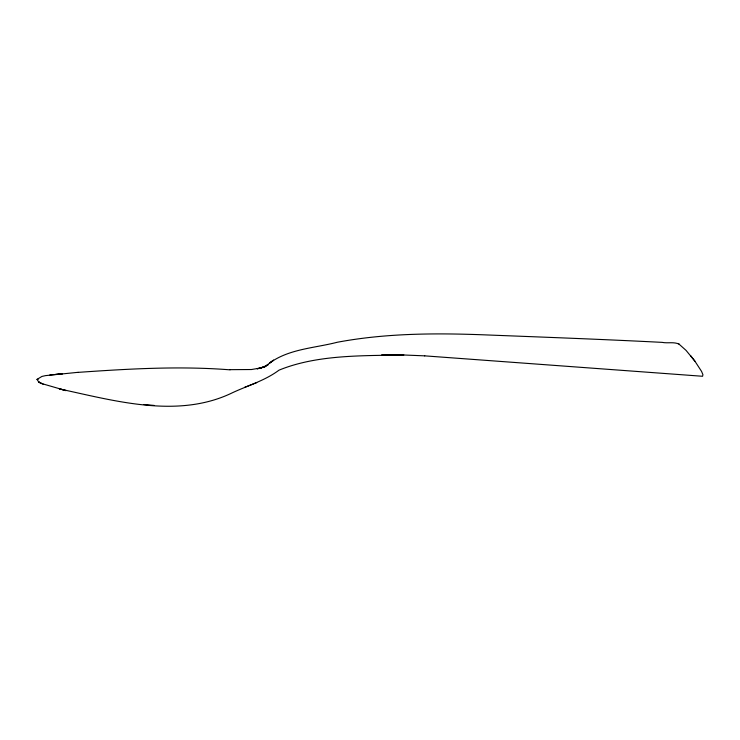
<?xml version="1.0" encoding="UTF-8"?>
<svg xmlns="http://www.w3.org/2000/svg" width="740" height="740" viewBox="0 0 740 740"><rect width="100%" height="100%" fill="white"/><g stroke="black" fill="none" stroke-linecap="round" stroke-linejoin="round"><path stroke-width="1.11" d="M381.637 354.821L403.846 354.978C362.609 355.811 317.072 354.562 279.017 370.157C265.012 380.61 248.178 385.411 232.554 392.69C178.312 419.127 115.061 400.858 59.292 388.879L66.082 390.628L41.163 383.413L38.702 381.951L37 379.398L41.93 376.438L45.529 375.624L78.098 372.312M679.209 344.183C674.01 341.621 667.647 343.517 662.134 342.37C602.591 339.309 543.003 337.135 483.424 334.813C434.602 332.982 385.374 333.24 337.19 342.278C314.759 348.087 289.183 348.855 269.832 362.905L273.596 360.121L263.986 367.345L268.093 364.755L260.674 368.196L264.781 366.494L257.215 368.835L261.054 367.882L251.48 369.528L230.001 369.658M256.725 382.626L244.644 387.307M37 379.398L38.295 379.176M49.793 374.967L62.308 373.867L55.583 374.375M78.126 372.368C128.64 368.853 179.459 365.856 230.048 369.834M403.707 354.987L424.751 355.857M424.612 355.848L702.593 376.272L702.917 374.662L701.576 371.425L694.879 361.139L686.054 350.39L678.867 343.971M143.875 404.503L154.272 405.446M41.163 383.413L38.702 381.951L43.207 384.19M690.503 355.505L694.879 361.139"/></g></svg>
